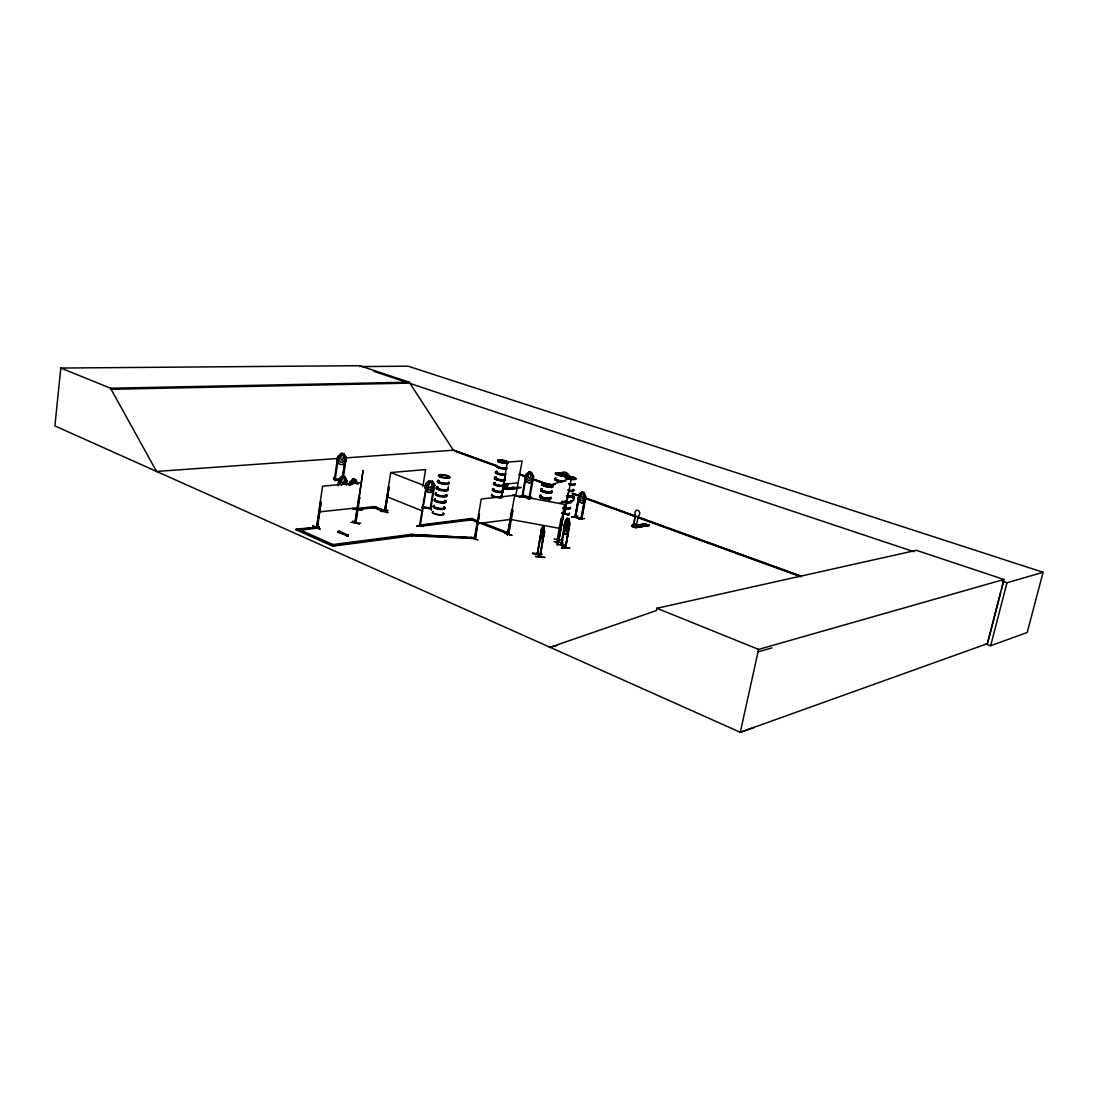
<?xml version="1.0" encoding="UTF-8"?>
<svg xmlns="http://www.w3.org/2000/svg" width="1098" height="1098" viewBox="0 0 1098 1098"><rect width="100%" height="100%" fill="white"/><g stroke="black" fill="none" stroke-linecap="round" stroke-linejoin="round"><path stroke-width="1.5" d="M568.613 515.058L561.97 513.274M566.527 521.907L568.188 522.964L567.09 525.75L566.335 523.65L567.762 518.983L568.27 527.205L566.28 531.734L564.605 528.193M544.169 531.556L540.271 557.002L537.389 553.996M544.718 557.317L535.563 556.123M535.618 556.755L544.841 557.523M565.621 521.111L567.419 518.064L568.997 519.121M505.931 487.512L506.384 487.1M507.674 488.116L507.509 489.049L505.423 488.281L506.439 487.265L505.67 487.1M504.215 488.541C541.89 484.794 505.162 491.149 504.586 487.457L505.835 487.128M562.149 520.438L561.696 521.934M350.578 482.132L350.001 485.494M635.22 524.034L634.411 524.707L634.342 524.021M633.999 524.569L635.207 524.034M632.297 526.436L632.379 524.556L635.275 524.46M350.811 522.415L360.652 523.211M362.038 510.213L352.595 508.841M563.301 543.002L554.023 541.657M358.689 498.012L359.691 497.778L358.689 498.012L354.819 523.032C356.301 523.842 356.603 521.125 355.409 522.236M359.691 497.778L355.876 522.991M355.066 522.085L355.862 522.154M355.56 522.03L355.107 523.142L363.081 470.466L355.532 522.964L354.819 523.005M496.872 466.005L453.364 450.221L409.252 382.214L359.732 365.703L60.788 368.05L54.9 425.9L156.63 471.467M557.743 541.396L557.441 544.21M557.853 544.361L558.086 541.863M560.968 518.86L561.805 519.093L560.968 518.86L556.645 542.837M556.549 542.288L557.619 542.22M754.271 727.398L740.272 732.297L156.547 471.44L110.514 388.212L60.788 368.05M556.562 542.947L557.468 543.016L564.509 504.353L514.756 495.322L481.24 499.014L474.377 538.693L475.352 538.706L479.236 514.001L475.269 538.706M568.49 478.165L567.79 478.069M568.16 478.577L567.035 478.179L567.844 477.946M358.415 502.925L359.183 496.447M636.566 526.546L637.252 525.613L636.964 527.054L633.477 525.791M506.137 483.655L505.519 487.869L506.988 488.377L507.88 484.287L506.905 488.377M562.149 519.258L561.805 522.538L562.245 520.795M411.215 534.438L411.75 535.81L411.215 534.438L474.144 537.787L474.007 538.555L411.75 535.81L332.735 546.186L296.186 529.895L296.295 529.085L319.353 527.122L319.23 527.918L298.985 530.307L299.109 529.497L319.353 527.122M561.97 519.752L561.311 524.322L561.998 519.944M562.849 517.789L558.415 542.275L563.466 513.74M297.682 529.73L297.805 528.92L334.355 545.157L334.231 545.981L296.295 529.085M559.006 474.734L557.839 474.789A5.435 1.167 10.4 0 1 559.294 472.854A5.435 1.167 10.4 0 1 566.499 475.379A5.435 1.167 10.4 0 1 557.839 474.624L557.757 474.871A5.435 1.167 10.4 0 0 566.458 475.612A5.435 1.167 10.4 0 0 559.253 473.06A5.435 1.167 10.4 0 0 557.798 474.83L558.237 474.638M561.16 523.513L560.556 528.907L561.407 525.942M563.507 512.972L561.366 525.022M317.473 527.548L321.206 501.882L316.718 527.616L317.569 527.534M316.91 527.616L317.377 526.505M361.64 482.667L322.579 486.153L316.485 527.52L317.24 527.424L320.534 501.951M559.17 475.077L557.908 475.036M319.23 527.918L318.049 526.56M312.834 526.134L319.985 529.044L312.875 526.093M333.518 478.261L335.027 480.677L333.655 477.877M337.772 456.768L338.733 456.631L337.731 456.672L334.327 479.551L334.478 478.632L340.476 479.551M335.425 478.81L335.123 479.634L338.623 456.576M562.066 521.468L561.449 524.24L561.696 522.264M562.698 516.54L563.494 513.082M338.088 485.577L338.925 479.071M338.239 485.522L338.87 479.085L342.26 475.983L345.06 476.752L347.256 481.349M339.062 484.163L339.941 479.291L339.035 479.14L342.288 476.093L345.005 476.834L345.307 483.875M342.617 476.971L345.513 457.454L346.392 457.646M342.658 477.054L345.513 457.454M332.735 546.186L332.996 544.553L410.528 534.465L474.144 537.787M359.595 366.595L359.732 365.703M343.454 477.136L346.295 457.537M345.541 457.564L346.35 457.619L345.952 461.242L342.494 464.564L339.515 464.248L337.127 460.337L337.662 456.699L341.121 453.364L344.113 453.694M337.58 532.146L339.145 531.171L348.244 535.138L348.121 535.948L337.58 532.146L339.145 531.171M636.016 526.216L638.611 515.676A2.923 2.388 81.5 0 0 639.393 511.737A2.923 2.388 81.5 0 0 636.099 510.543A2.923 2.388 81.5 0 0 635.317 514.495L633.697 525.379L636.758 526.669M345.911 484.369L346.337 480.828L347.297 481.308L346.625 485.206M346.076 484.314L346.474 481.171M349.26 485.289L349.631 481.995M349.411 485.234L349.891 482.008L350.646 482.214M350.591 485.33L352.98 478.906L355.793 479.661L358.003 484.273M352.142 484.506L353.776 479.771L354.736 480.004M346.694 536.126L348.244 535.138M359.17 524.309L352.499 521.083M356.548 509.266L376.024 507.084L375.914 507.825L356.548 509.266L356.658 508.511L374.775 506.562L384.671 510.639L383.243 511.531L374.596 507.962L374.72 507.221M562.08 519.409L561.064 524.652M381.13 509.856L387.772 512.588L381.184 509.788M381.226 511.146L387.841 510.392L381.171 511.174M388.788 487.087L384.547 511.394L383.243 511.531M374.651 507.303L384.671 511.284L390.71 472.538L425.585 469.601L422.867 486.428M388.019 492.055L385.041 511.572L389.021 487.471L385.027 511.544M410.528 534.465L411.75 535.81M416.76 526.367L423.746 525.613M425.269 487.649L425.777 484.204C429.291 484.067 421.618 485.687 429.304 480.883L432.379 481.295L434.781 485.385L432.296 481.349L432.722 488.02L430.416 489.996L428.44 489.763L426.806 487.306L429.332 480.993M419.546 525.64L426.587 484.122M419.889 525.915L419.573 524.72M421.097 526.203L472.758 519.738L472.881 518.997L419.779 525.654L421.097 526.203L419.889 525.009M429.318 480.91L427.493 492.11L430.553 492.48L434.163 489.118M562.08 521.742L563.439 513.823M432.379 481.295L430.553 492.48L434.067 489.077M430.361 507.537L431.459 510.021M430.883 508.731L430.073 507.756L430.951 507.962M421.975 507.66L430.828 508.813L434.616 485.302L433.806 485.206L434.616 485.302M447.929 489.035L448.396 486.318M562.162 520.191L561.6 522.634M477.561 520.864L471.577 518.489L471.454 519.217L477.932 521.632M471.687 519.148L471.564 519.889L508.841 534.246L507.839 534.081L508.772 534.136L512.999 510.145L511.613 510.062L507.756 534.191M474.007 538.555L473.43 537.21M475.503 537.814L474.624 538.789L479.483 514.097M478.042 540.175L470.946 537.183M562.711 516.485L558.374 540.092L558.855 539.255M501.457 497.01L505.19 475.64M501.717 496.982L505.423 475.722M505.19 488.459L505.464 486.894L505.986 487.361M506.521 488.157L506.398 488.912L504.627 488.253L506.205 487.416M505.835 488.706L506.137 487.1M506.686 488.226L506.645 489.42L516.321 488.349L506.247 489.269L504.435 488.377L514.221 487.594M509.637 487.814L512.739 488.281M511.517 487.416L514.564 488.267L512.505 487.32M511.764 488.39L509.678 487.622M504.6 532.654L511.627 535.426L504.943 532.585M513.123 487.43L516.266 488.349M512.89 494.937L519.34 496.9M515.236 488.006L513.15 487.238M509.019 533.299L507.454 533.189L507.317 534.095L508.237 534.122L512.162 509.994M507.976 532.75L507.551 534.753M512.409 510.09L507.619 534.177L514.756 495.322M508.182 534.108L507.99 533.106L508.95 533.628M508.717 534.232L508.827 533.244L481.048 522.868M515.676 496.118L522.14 460.94L507.303 462.176L501.319 497.806M519.958 496.955L523.622 495.28L520.425 496.612M522.223 496.406L523.54 495.733M522.579 496.612L523.019 495.802L522.881 496.584M526.422 474.816L522.703 496.625M532.887 476.203L528.962 498.314L529.112 497.504M532.777 476.189L533.614 476.614L531.597 472.511L528.989 471.824L525.722 474.624L525.119 478.083L527.095 482.228L529.771 482.9L532.997 480.114M529.126 498.231C515.593 494.457 526.546 494.306 529.799 498.437L528.824 498.245M529.648 497.655L529.62 498.478L533.614 476.614M528.179 499.137L531.72 497.847L528.618 499.247M537.169 553.09L539.914 556.974L544.484 531.789M544.183 527.177C540.655 524.775 540.326 535.975 541.108 537.883M540.957 536.085L537.265 554.257L541.465 529.167M537.677 554.298L537.581 553.076M551.621 487.745L552.225 484.451L571.385 478.152L564.537 514.221M549.425 501.498L549.727 498.259M544.141 531.707L539.557 556.7L540.134 555.766M541.781 554.339L532.448 553.378L541.63 554.119M544.553 486.002L544.855 485.426M556.439 542.906L556.713 542.069M561.86 519.738L560.57 528.797M562.437 519.23L563.411 512.944M558.47 542.041L562.807 518.064M564.345 514.001L564.646 513.397M564.111 514.097L567.968 493.469M568.586 491.712L564.743 514.084M568.27 531.459L566.101 534.383L564.399 533.395C563.192 529.373 563.082 524.762 566.623 522.03L561.105 545.349L565.113 520.96M561.298 544.251L561.421 545.335M561.009 545.322L565.594 521.221M561.188 545.39L561.6 544.471M570.713 501.223L570.521 501.333A5.435 1.263 10.5 0 1 569.231 502.898A5.435 1.263 10.5 0 1 561.751 501.306M570.933 501.21L570.795 501.951L571.125 501.182M564.578 544.91L556.782 544.841M571.358 496.516L573.472 499.165M569.299 523.54L565.401 548.039C571.962 517.625 568.421 510.886 568.448 526.244L566.993 527.905L565.95 527.273C563.494 524.062 569.876 513.672 565.456 521.028M570.37 502.006L573.719 500.276L574.24 497.49L572.662 494.978L574.24 497.49M565.223 547.971L569.848 523.842L568.956 519.038M560.68 545.116L565.635 548.012L569.697 523.581M572.236 517.034L577.726 515.991L571.907 516.98M575.325 516.005C572.868 517.076 583.024 521.083 581.364 518.27M575.503 517.076L579.291 494.471L575.05 516.801L581.734 519.299L585.934 496.886L584.191 492.522L581.885 491.698L578.962 494.443L578.303 497.998L579.895 502.376L582.242 503.2L585.179 500.468M574.981 516.884L579.085 494.484M575.544 517.076L579.909 494.704M579.14 519.285L584.52 518.558M580.883 519.093L585.193 496.406M581.171 519.066L585.33 496.653L581.528 519.34M645.597 524.075L635.591 525.722L635.371 526.889L632.421 525.818L632.64 524.652L634.96 524.007L634.548 526.518M633.354 526.162C632.64 522.154 636.456 524.94 633.999 524.213M639.448 524.583L644.224 525.915L640.807 524.364M642.028 524.185L646.804 525.517L643.387 523.966M644.293 523.828L649.289 525.571L635.701 527.685L635.591 525.722M632.27 526.45L645.816 524.322L645.651 523.622M1003.929 579.47L758.581 649.412L740.272 732.297L987.363 643.648L1003.929 579.47L916.35 550.318L656.879 608.265L656.412 610.57L550.263 647.244M553.941 538.926L563.137 540.49M510.995 487.786L511.627 487.759M507.537 535.22L507.907 534.081M561.462 525.146L562.203 522.154M987.939 641.946L1000.635 592.755M1001.486 589.475L1003.599 581.281M990.67 645.734L1006.962 582.777L1043.1 572.278L1027.193 632.475L990.67 645.734L985.839 643.977M543.345 527.04L542.453 534.012L543.441 527.054M497.902 479.634L496.337 479.401L497.298 479.716M500.729 462.011L500.002 462.011M499.329 462.011L499.425 461.887A5.394 1.153 9.9 0 1 501.141 460.199A5.394 1.153 9.9 0 1 508.072 462.683A5.394 1.153 9.9 0 1 499.343 461.887L500.523 462.025M543.126 526.216L541.396 532.599L542.247 536.222L544.21 527.081L544.471 532.022M541.767 554.229L532.448 553.406M313.204 525.983L319.985 529.044M342.054 454.064L340.421 458.662L342.109 460.254L343.523 457.358L343.001 454.16L342.027 454.037M447.188 476.395L447.668 476.367M428.755 484.685L430.238 481.624L431.226 481.748L431.72 485.055M440.984 477.026L442.055 477.095L441.327 476.752M441.657 476.848C438.335 476.614 443.125 476.957 441.025 476.505M632.421 525.818L634.932 524.062M387.759 510.776L380.786 511.503M342.288 476.093L339.886 482.393L341.368 485.179M541.959 538.844C545.541 530.567 542.632 542.096 540.998 537.869M581.967 491.794L579.634 497.572L580.732 500.221L582.215 500.77L584.081 499.178L584.191 492.59M341.121 453.364L338.802 459.637L340.421 461.984L342.329 462.176L344.539 460.213L344.086 453.68L346.474 457.591M335.027 480.238L333.586 477.904M577.274 516.293L571.88 517.034M523.115 495.596L520.301 496.982M569.121 527.685C569.807 523.938 566.252 519.08 564.235 524.775L565.196 529.565L566.897 530.554L568.97 527.685M635.193 524.158L634.795 524.515M431.445 486.689L429.222 487.896L428.495 486.332M585.11 500.414L582.228 503.104M352.98 478.906L349.891 482.008M640.916 524.899L642.852 525.077L640.971 524.858M635.701 527.685L631.748 526.244L645.597 523.911L648.74 525.379M645.94 524.377L632.503 526.532M634.905 527.205L648.822 525.434M572.717 477.712L573.623 477.808M550.702 485.247L550.112 484.891M544.169 485.728L545.184 485.961M563.727 474.432L564.221 474.24M511.764 488.102L510.652 487.8M497.367 479.51L496.625 479.167L497.957 479.689M505.739 461.778L505.972 461.805M531.391 497.339L528.262 498.684L531.432 497.38M522.14 496.392L522.936 495.774M529.716 482.818L527.191 482.132M526.56 474.858L525.86 474.665L522.044 496.474L527.424 497.806M568.764 515.072L562.368 512.903M559.239 503.433L567.241 500.551M433.943 485.316L430.128 508.745L430.155 507.866M475.393 537.828L474.624 537.759M758.045 651.814L772.004 647.902M565.484 547.147L561.586 544.759M564.88 547.71L565.813 547.12M561.641 544.512L561.16 544.224M549.439 647.436L556.933 645.665M573.458 477.836L573.444 477.781M496.804 479.153L496.859 479.428A5.38 1.208 9.9 0 0 504.586 480.32M632.764 526.422L644.801 524.83M634.575 527.287L649.124 524.871M649.069 525.16L635.028 527.438L649.042 525.297M635.317 514.495L633.793 525.366L636.126 526.203M580.966 518.489L575.723 516.527M581.926 518.476L581.309 518.256M332.872 545.377L411.874 535.028M476.999 523.746L510.501 519.436L560.062 528.44M419.683 524.762L420.26 524.995M416.883 525.915L423.499 525.064M420.026 525.036L471.577 518.489M580.005 502.28L578.44 497.984M296.186 529.895L309.499 528.344M312.875 527.946L317.94 527.356M539.722 555.794L540.449 556.068L537.471 553.639M385.48 510.666L384.904 510.433M384.506 510.405L385.069 510.241M504.504 488.651L514.633 487.732M505.958 489.186L516.184 488.088M423.855 501.443L423.238 501.196M318.832 511.942L357.838 507.784M518.256 482.846L503.433 484.342A5.449 1.235 9.9 0 1 502.266 485.783A5.449 1.235 9.9 0 1 495.02 484.479A5.449 1.235 9.9 0 1 494.91 482.749M156.547 471.44L337.031 458.539M345.582 457.921L453.927 450.18L497.435 465.95M558.8 542.33L558.717 539.887M544.361 485.879L544.841 485.44M334.519 479.579L340.339 480.059M497.751 479.799L496.996 479.62M529.071 497.408L529.936 497.627M110.514 388.212L409.252 382.214M110.39 389.323L409.115 383.133L913.824 551.676M422.84 507.866L422.195 506.796M361.269 366.581L408.058 366.183L1043.1 572.278M569.684 547.669L561.503 547.984L569.642 548.08M565.278 547.079L561.311 544.759M566.801 530.444L565.333 529.483M563.672 528.605L564.537 533.312M564.399 533.395L566.005 534.273M334.396 479.469L340.394 480.142M411.091 535.22L426.216 535.893M429.579 536.044L449.755 536.936M454.805 537.155L473.293 537.979M567.419 478.028L568.064 478.289M558.278 475.063L559.047 475.173M422.922 506.905L430.018 508.086L422.25 506.933M544.128 531.405L544.745 532.05M540.861 533.052L541.067 537.965M341.162 453.474L344.045 453.79M557.441 542.083L557.29 542.947M352.678 508.36L362.107 509.733M562.711 516.746L562.903 518.338M500.125 461.874L500.853 462.148L499.988 462.285M352.952 479.03L355.738 479.757L356.479 483.93M539.996 556.041L537.787 553.667M558.923 539.049L558.539 541.355M373.979 371.399L404.325 381.528M1002.145 581.171L1006.962 582.777M519.985 474.13L524.817 475.887M534.493 479.401L542.536 482.31M573.156 493.414L579.593 495.761M586.044 498.094L800.332 575.805M519.423 474.185L525.873 476.532M532.324 478.865L551.663 485.879M572.607 493.482L579.058 495.829M583.889 497.572L801.43 576.505M454.599 451.113L496.461 466.307M518.997 474.487L525.434 476.82M533.477 479.744L547.971 485M572.113 493.771L576.944 495.527M585.001 498.451L634.905 516.568M638.116 517.734L800.703 576.766M505.615 488.143L507.386 488.802M575.132 516.06L575.928 516.225M390.71 472.538L426.518 486.441L420.191 525.915L419.216 525.681M504.696 532.585L511.97 535.385M388.184 487.141L389.021 487.471M482.255 522.717L507.221 532.626M386.949 496.694L422.524 511.037M656.879 608.265L758.581 649.412M382.433 510.392L387.772 512.588M356.658 508.511L357.921 509.033M337.704 531.35L348.121 535.948M431.555 509.952L430.485 507.111M537.265 554.257L541.575 529.181M574.103 497.504L572.442 495.939A5.435 1.235 10.5 0 1 567.803 496.474M333.545 478.22L335.027 480.677M425.173 487.965L427.561 492.014L425.091 488.006M354.695 480.018L355.121 483.559M558.484 539.475L558.374 542.055M544.114 527.081L544.375 532.008M447.531 489.735A5.792 1.373 9.3 0 1 444.594 490.916A5.792 1.373 9.3 0 1 437.443 489.392A5.792 1.373 9.3 0 1 437.924 487.677M447.668 489.365A5.874 1.386 9.3 0 1 444.69 490.559A5.874 1.386 9.3 0 1 437.443 489.008A5.874 1.386 9.3 0 1 437.924 487.279M446.076 494.402A5.778 1.386 9.3 0 1 444.978 496.022A5.778 1.386 9.3 0 1 437.635 494.924A5.778 1.386 9.3 0 1 436.222 492.933M446.062 494.539A5.792 1.386 9.3 0 1 444.964 496.172A5.792 1.386 9.3 0 1 437.608 495.074A5.792 1.386 9.3 0 1 436.181 493.071M448.753 482.832A5.874 1.373 9.4 0 1 445.774 483.998A5.874 1.373 9.4 0 1 438.514 482.447A5.874 1.373 9.4 0 1 438.994 480.746M447.709 488.637A5.792 1.373 9.3 0 1 441.616 489.475A5.792 1.373 9.3 0 1 437.224 486.743M448.615 483.202A5.792 1.345 9.3 0 1 445.678 484.355A5.792 1.345 9.3 0 1 438.514 482.832A5.792 1.345 9.3 0 1 438.994 481.157M447.723 489.022A5.874 1.386 9.3 0 1 444.745 490.23A5.874 1.386 9.3 0 1 437.498 488.679A5.874 1.386 9.3 0 1 437.978 486.949M448.808 482.489A5.874 1.359 9.4 0 1 445.829 483.655A5.874 1.359 9.4 0 1 438.569 482.118A5.874 1.359 9.4 0 1 439.049 480.416M448.794 482.104A5.792 1.345 9.4 0 1 442.7 482.9A5.792 1.345 9.4 0 1 438.294 480.21M443.99 507.468A5.847 1.455 9.3 0 1 442.865 509.17A5.847 1.455 9.3 0 1 435.426 508.072A5.847 1.455 9.3 0 1 433.998 505.986M446.625 495.253A5.792 1.4 9.3 0 1 440.518 496.118A5.792 1.4 9.3 0 1 436.126 493.359M443.853 507.839A5.778 1.441 9.3 0 1 442.755 509.527A5.778 1.441 9.3 0 1 435.412 508.443A5.778 1.441 9.3 0 1 433.998 506.384M443.002 513.041A5.778 1.455 9.3 0 1 441.89 514.756A5.778 1.455 9.3 0 1 434.547 513.672A5.778 1.455 9.3 0 1 433.147 511.586M446.515 495.788A5.778 1.386 9.3 0 1 440.435 496.653A5.778 1.386 9.3 0 1 436.057 493.894M442.961 513.274A5.778 1.455 9.3 0 1 441.863 514.976A5.778 1.455 9.3 0 1 434.506 513.891A5.778 1.455 9.3 0 1 433.106 511.819M445.061 500.976A5.861 1.427 9.3 0 1 443.949 502.651A5.861 1.427 9.3 0 1 436.496 501.553A5.861 1.427 9.3 0 1 435.055 499.494M444.031 506.754A5.778 1.427 9.3 0 1 442.933 508.429A5.778 1.427 9.3 0 1 435.59 507.345A5.778 1.427 9.3 0 1 434.177 505.3M445.527 501.786A5.778 1.414 9.3 0 1 439.447 502.678A5.778 1.414 9.3 0 1 435.069 499.892M444.045 507.139A5.847 1.455 9.3 0 1 442.919 508.841A5.847 1.455 9.3 0 1 435.481 507.729A5.847 1.455 9.3 0 1 434.053 505.656M445.115 500.647A5.861 1.427 9.3 0 1 444.004 502.321A5.861 1.427 9.3 0 1 436.551 501.21A5.861 1.427 9.3 0 1 435.11 499.165M445.115 500.263A5.778 1.414 9.3 0 1 444.004 501.91A5.778 1.414 9.3 0 1 436.661 500.825A5.778 1.414 9.3 0 1 435.247 498.794M504.627 480.087A5.38 1.208 9.9 0 1 496.9 479.291A5.38 1.208 9.9 0 1 495.912 477.287M504.668 479.867A5.38 1.208 9.9 0 1 496.941 479.071A5.38 1.208 9.9 0 1 495.939 477.081M508.003 463.013A5.38 1.153 9.9 0 1 499.659 462.34A5.38 1.153 9.9 0 1 500.235 460.474A5.38 1.153 9.9 0 1 508.086 462.725M506.713 468.53A5.463 1.18 9.9 0 1 499.48 467.872A5.463 1.18 9.9 0 1 497.065 465.868M505.698 473.952A5.38 1.18 9.9 0 1 497.97 473.142A5.38 1.18 9.9 0 1 496.969 471.179M505.698 474.322A5.449 1.208 9.9 0 1 499.123 473.856A5.449 1.208 9.9 0 1 495.61 471.866M496.063 471.646A5.449 1.208 9.9 0 1 496.859 471.509M506.576 468.86A5.38 1.167 9.9 0 1 499.453 468.215A5.38 1.167 9.9 0 1 497.078 466.238M506.754 467.844A5.38 1.167 9.9 0 1 500.276 467.364A5.38 1.167 9.9 0 1 496.79 465.428M505.519 474.967A5.38 1.194 9.9 0 1 499.027 474.514A5.38 1.194 9.9 0 1 495.569 472.552M505.643 474.638A5.449 1.208 9.9 0 1 499.068 474.171A5.449 1.208 9.9 0 1 495.555 472.181M506.768 468.215A5.463 1.18 9.9 0 1 500.194 467.721A5.463 1.18 9.9 0 1 496.667 465.772M504.655 479.73A5.339 1.194 9.9 0 1 496.982 478.934A5.339 1.194 9.9 0 1 495.994 476.957M502.157 491.012A5.366 1.249 9.9 0 1 501.045 492.508A5.366 1.249 9.9 0 1 493.908 491.218A5.366 1.249 9.9 0 1 493.798 489.488M502.28 490.655A5.435 1.263 9.9 0 1 501.141 492.179A5.435 1.263 9.9 0 1 493.908 490.875A5.435 1.263 9.9 0 1 493.812 489.118M500.88 497.202A5.353 1.263 9.8 0 1 493.963 496.282A5.353 1.263 9.8 0 1 492.22 494.375A5.366 1.263 9.8 0 0 493.935 496.42A5.366 1.263 9.8 0 0 500.866 497.353M501.319 495.733A5.353 1.263 9.8 0 1 502.102 496.818A5.353 1.263 9.8 0 0 501.264 496.063A5.366 1.263 9.8 0 1 502.157 496.845M504.517 480.636A5.366 1.208 9.9 0 1 496.818 479.84A5.366 1.208 9.9 0 1 495.829 477.85A5.353 1.208 9.9 0 0 496.831 479.826A5.353 1.208 9.9 0 0 504.504 480.622M501.319 495.857A5.366 1.263 9.8 0 1 502.102 496.955M496.859 479.524A5.38 1.208 9.9 0 1 495.871 477.52M503.337 484.602A5.449 1.249 9.9 0 1 502.211 486.098A5.449 1.249 9.9 0 1 494.965 484.781A5.449 1.249 9.9 0 1 494.855 483.065M502.335 489.996A5.366 1.249 9.9 0 1 501.566 491.479A5.366 1.249 9.9 0 1 494.773 490.463A5.366 1.249 9.9 0 1 493.208 488.624M503.213 484.945A5.366 1.222 9.9 0 1 499.81 486.304A5.366 1.222 9.9 0 1 493.62 483.806M494.073 483.573A5.366 1.222 9.9 0 1 494.855 483.436M502.335 490.339A5.435 1.263 9.9 0 1 501.196 491.863A5.435 1.263 9.9 0 1 493.963 490.559A5.435 1.263 9.9 0 1 493.867 488.816M503.392 483.93A5.366 1.222 9.9 0 1 502.28 485.412A5.366 1.222 9.9 0 1 495.129 484.122A5.366 1.222 9.9 0 1 495.02 482.42M573.664 483.82A5.449 1.194 10.5 0 1 574.24 485.138A5.449 1.194 10.5 0 1 569.903 485.096M573.389 489.337A5.449 1.222 10.5 0 1 572.566 490.422A5.449 1.222 10.5 0 1 567.542 489.983M572.621 495.541A5.435 1.235 10.5 0 1 566.472 495.829M574.529 483.545A5.531 1.208 10.5 0 1 573.691 484.616A5.531 1.208 10.5 0 1 568.613 484.177M574.858 483.545A5.449 1.194 10.5 0 1 568.695 483.793M573.197 490.367A5.449 1.222 10.5 0 1 568.764 491.273M573.321 490.024A5.517 1.235 10.5 0 1 568.833 490.93M573.389 489.694A5.517 1.235 10.5 0 1 568.901 490.614M574.474 483.861A5.531 1.208 10.5 0 1 569.986 484.753M572.621 495.692A5.449 1.235 10.5 0 1 566.444 495.98M570.466 507.207A5.435 1.276 10.5 0 1 564.303 507.537M569.944 507.839A5.435 1.276 10.5 0 1 568.64 509.019A5.435 1.276 10.5 0 1 562.766 508.237M569.368 513.137A5.435 1.29 10.5 0 1 567.199 513.96A5.435 1.29 10.5 0 1 561.86 513.164M570.411 507.88A5.504 1.29 10.5 0 1 568.215 508.703A5.504 1.29 10.5 0 1 562.807 507.894M570.48 507.564A5.504 1.29 10.5 0 1 564.221 507.921M571.221 501.374A5.517 1.276 10.5 0 1 569.354 502.555A5.517 1.276 10.5 0 1 562.739 501.361M571.276 501.059A5.517 1.276 10.5 0 1 569.958 502.225A5.517 1.276 10.5 0 1 564.001 501.429M571.605 501.072A5.435 1.249 10.5 0 1 565.443 501.388M569.34 513.342A5.435 1.29 10.5 0 1 567.158 514.18A5.435 1.29 10.5 0 1 561.819 513.384M550.482 497.847A5.71 1.318 10.3 0 1 548.039 499.055A5.71 1.318 10.3 0 1 540.916 497.545A5.71 1.318 10.3 0 1 540.902 495.816M551.635 491.506A5.71 1.304 10.3 0 1 549.206 492.673A5.71 1.304 10.3 0 1 542.069 491.163A5.71 1.304 10.3 0 1 542.055 489.461M542.055 489.859A5.627 1.276 10.3 0 0 544.663 492.384A5.641 1.276 10.3 0 0 551.827 492.247A5.627 1.276 10.3 0 1 544.663 492.384A5.641 1.276 10.3 0 1 542.041 489.859M550.537 497.531A5.71 1.318 10.3 0 1 548.108 498.725A5.71 1.318 10.3 0 1 540.971 497.216A5.71 1.318 10.3 0 1 540.957 495.486M551.704 491.177A5.71 1.29 10.3 0 1 549.261 492.343A5.71 1.29 10.3 0 1 542.124 490.833A5.71 1.29 10.3 0 1 542.11 489.145M562.066 481.583A5.504 1.208 10.4 0 1 556.206 480.251A5.504 1.208 10.4 0 1 555.217 478.742M555.039 484.081A5.408 1.208 10.4 0 0 553.845 484.767A5.49 1.222 10.4 0 1 554.902 484.41M561.984 481.926A5.421 1.18 10.4 0 1 556.192 480.608A5.421 1.18 10.4 0 1 555.217 479.126M565.154 480.773A5.421 1.18 10.4 0 1 558.731 480.32A5.421 1.18 10.4 0 1 554.998 478.316M555.41 478.097A5.421 1.18 10.4 0 1 556.137 477.959M565.154 481.144A5.504 1.194 10.4 0 1 558.649 480.691A5.504 1.194 10.4 0 1 554.861 478.659M560.241 474.075A7.206 5.641 84.2 0 1 565.648 472.305A7.206 5.641 84.2 0 1 569.793 477.465M561.778 473.952A6.012 4.708 84.2 0 1 568.805 477.726M567.872 525.599L566.499 527.987L566.733 531.514L566.115 528.371L564.523 530.114L565.95 527.671L565.648 524.268L566.348 527.26L567.872 525.599M567.57 523.142L566.376 529.593L565.937 525.791L567.57 523.142M341.684 479.895L341.437 481.583L343.001 483.559L344.388 480.636L343.962 477.095L343.056 476.848L341.684 479.895M527.081 475.009L526.628 477.603L527.973 480.114L529.675 480.553L531.734 478.934C534.575 474.597 528.907 467.995 527.081 475.009M528.371 475.338L528.111 476.861L529.552 478.646L530.938 476.01L530.595 472.826L529.73 472.593L528.371 475.338M581.254 495.308L582.173 498.78L583.477 496.104L583.299 492.796L582.558 492.522L581.254 495.308M423.046 483.847L423.046 483.847M440.271 476.518A5.806 1.331 9.4 0 0 449.796 477.342A5.806 1.331 9.4 0 0 442.563 474.611A5.806 1.331 9.4 0 0 440.271 476.518M440.202 477.067A5.792 1.331 9.4 0 0 449.686 477.877A5.792 1.331 9.4 0 0 442.48 475.159A5.792 1.331 9.4 0 0 440.202 477.067M499.384 461.709A5.394 1.153 9.9 0 0 508.099 462.505A5.394 1.153 9.9 0 0 501.168 460.021A5.394 1.153 9.9 0 0 499.384 461.709M494.512 496.804A5.353 1.263 9.8 0 0 501.594 497.394A5.366 1.263 9.8 0 1 494.498 496.818A5.366 1.263 9.8 0 1 492.137 494.704A5.353 1.263 9.8 0 0 494.512 496.804M567.09 478.11A5.463 1.18 10.4 0 0 575.764 478.879A5.463 1.18 10.4 0 0 568.49 476.312A5.463 1.18 10.4 0 0 567.09 478.11A5.463 1.18 10.4 0 0 575.764 478.906A5.463 1.18 10.4 0 0 568.49 476.326A5.463 1.18 10.4 0 0 567.076 478.138M567.035 478.44A5.449 1.18 10.4 0 0 575.681 479.208A5.449 1.18 10.4 0 0 568.435 476.642A5.449 1.18 10.4 0 0 567.035 478.44M567.762 496.68A5.449 1.235 10.5 0 0 572.195 495.747A5.449 1.235 10.5 0 1 567.762 496.708M572.031 497.023A5.435 1.235 10.5 0 0 571.454 495.665A5.421 1.235 10.5 0 1 572.017 497.023A5.421 1.235 10.5 0 1 567.693 497.01A5.435 1.235 10.5 0 0 572.031 497.023M548.712 499.412A5.614 1.304 10.3 0 0 549.659 497.792A5.627 1.304 10.3 0 1 548.726 499.412A5.627 1.304 10.3 0 1 541.232 498.053A5.627 1.304 10.3 0 1 540.902 496.214A5.614 1.304 10.3 0 0 541.245 498.053A5.614 1.304 10.3 0 0 548.712 499.412M543.922 485.398A5.655 1.263 10.3 0 0 552.953 486.181A5.614 1.249 10.3 0 0 545.528 483.491A5.655 1.263 10.3 0 0 543.922 485.398M552.953 486.181A5.655 1.263 10.3 0 0 545.514 483.491A5.614 1.249 10.3 0 0 543.935 485.385A5.614 1.249 10.3 0 0 552.912 486.167M543.839 485.934A5.627 1.263 10.3 0 0 552.829 486.702A5.627 1.263 10.3 0 0 545.432 484.026A5.627 1.263 10.3 0 0 543.839 485.934A5.614 1.249 10.3 0 0 552.816 486.716A5.614 1.249 10.3 0 0 545.432 484.04A5.614 1.249 10.3 0 0 543.839 485.947M543.881 485.618A5.655 1.263 10.3 0 0 552.912 486.387A5.655 1.263 10.3 0 0 545.473 483.696A5.655 1.263 10.3 0 0 543.881 485.618M548.122 498.341A5.614 1.29 10.3 0 0 550.523 497.147A5.627 1.304 10.3 0 1 548.135 498.341A5.627 1.304 10.3 0 1 541.094 496.845A5.627 1.304 10.3 0 1 541.094 495.143A5.614 1.29 10.3 0 0 541.108 496.845A5.614 1.29 10.3 0 0 548.122 498.341M549.288 491.959A5.627 1.276 10.3 0 0 551.676 490.792A5.641 1.276 10.3 0 1 549.288 491.959A5.641 1.276 10.3 0 1 542.247 490.463A5.641 1.276 10.3 0 1 542.234 488.788A5.627 1.276 10.3 0 0 542.261 490.463A5.627 1.276 10.3 0 0 549.288 491.959M557.853 474.611A5.435 1.167 10.4 0 0 566.499 475.379A5.435 1.167 10.4 0 0 559.294 472.854A5.435 1.167 10.4 0 0 557.853 474.611M557.757 475.132A5.421 1.167 10.4 0 0 566.39 475.901A5.421 1.167 10.4 0 0 559.211 473.362A5.421 1.167 10.4 0 0 557.757 475.132"/></g></svg>
